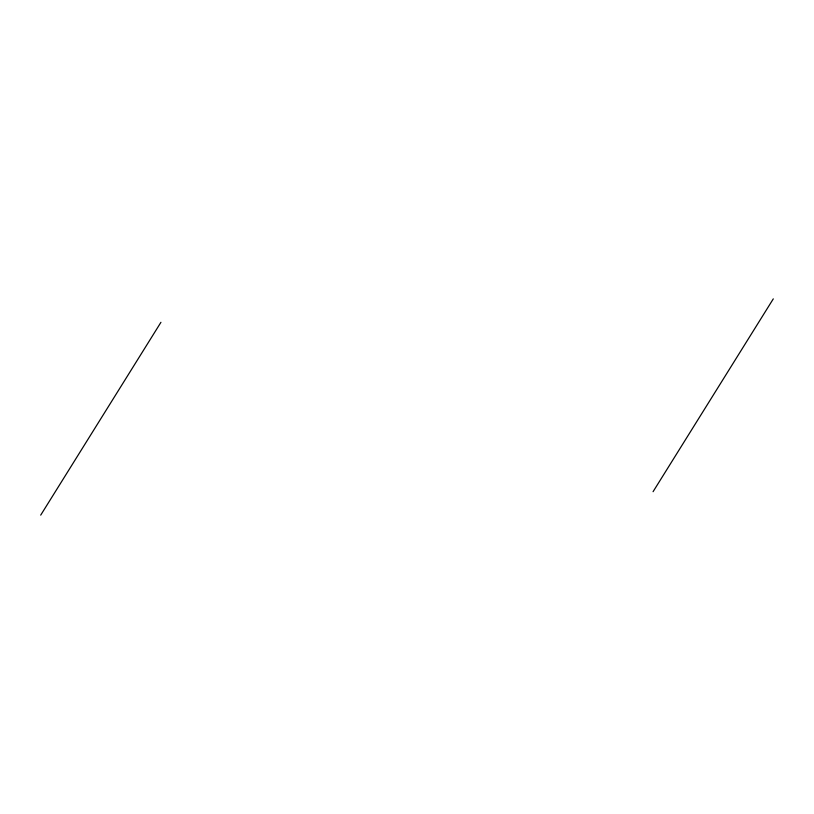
<?xml version="1.0" encoding="UTF-8"?>
<svg xmlns="http://www.w3.org/2000/svg" width="814" height="814" viewBox="0 0 814 814"><rect width="100%" height="100%" fill="white"/><g stroke="black" fill="none" stroke-linecap="round" stroke-linejoin="round"><path stroke-width="1.22" d="M40.7 515.14L160.938 322.303M653.062 491.697L773.3 298.86"/></g></svg>
